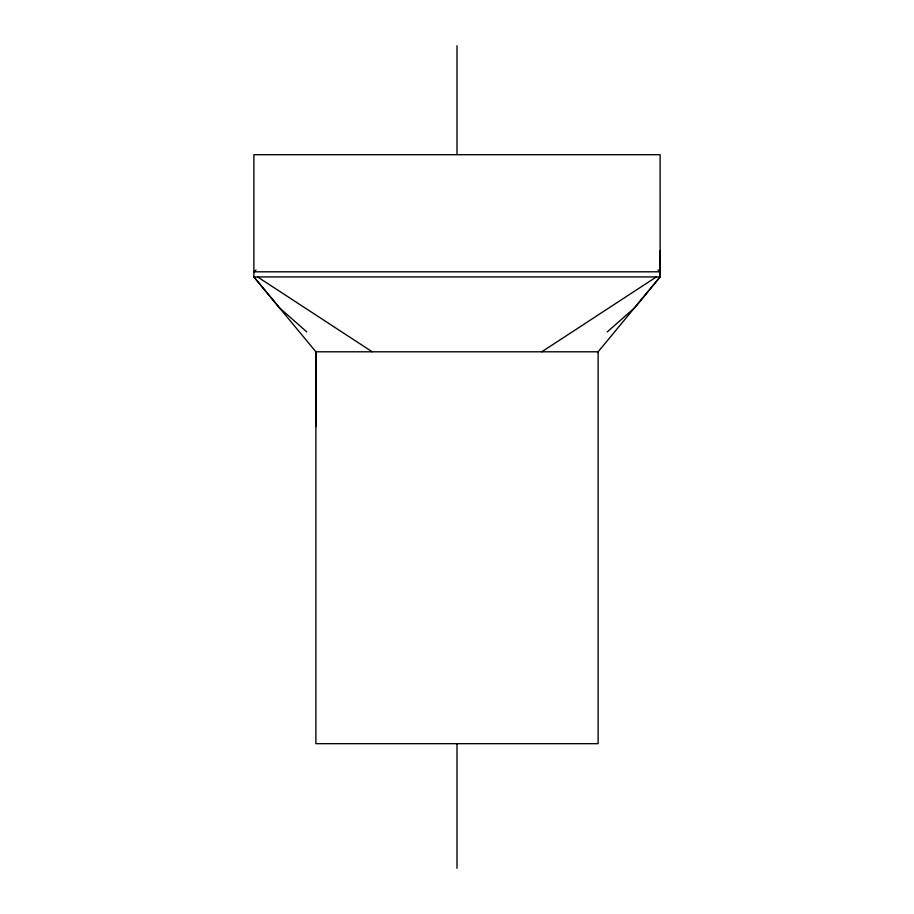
<?xml version="1.0" encoding="UTF-8"?>
<svg xmlns="http://www.w3.org/2000/svg" width="914" height="914" viewBox="0 0 914 914"><rect width="100%" height="100%" fill="white"/><g stroke="black" fill="none" stroke-linecap="round" stroke-linejoin="round"><path stroke-width="1.37" d="M315.89 426.518L315.89 351.799L253.886 276.931L253.886 154.706L660.102 154.706L660.114 276.931L634.75 307.641L607.239 331.919M598.11 351.799L315.89 351.799L315.89 743.665L598.11 743.665L598.11 351.799L660.114 276.931L659.862 250.733M256 270.007L253.886 271.812L660.114 271.812L658 270.007M541.774 351.799L656.366 276.931M660.114 276.931L253.886 276.931L279.296 307.641L306.796 331.919M257.588 276.931L372.227 351.799M457 45.7L457 154.238M457 744.053L457 868.3"/></g></svg>
